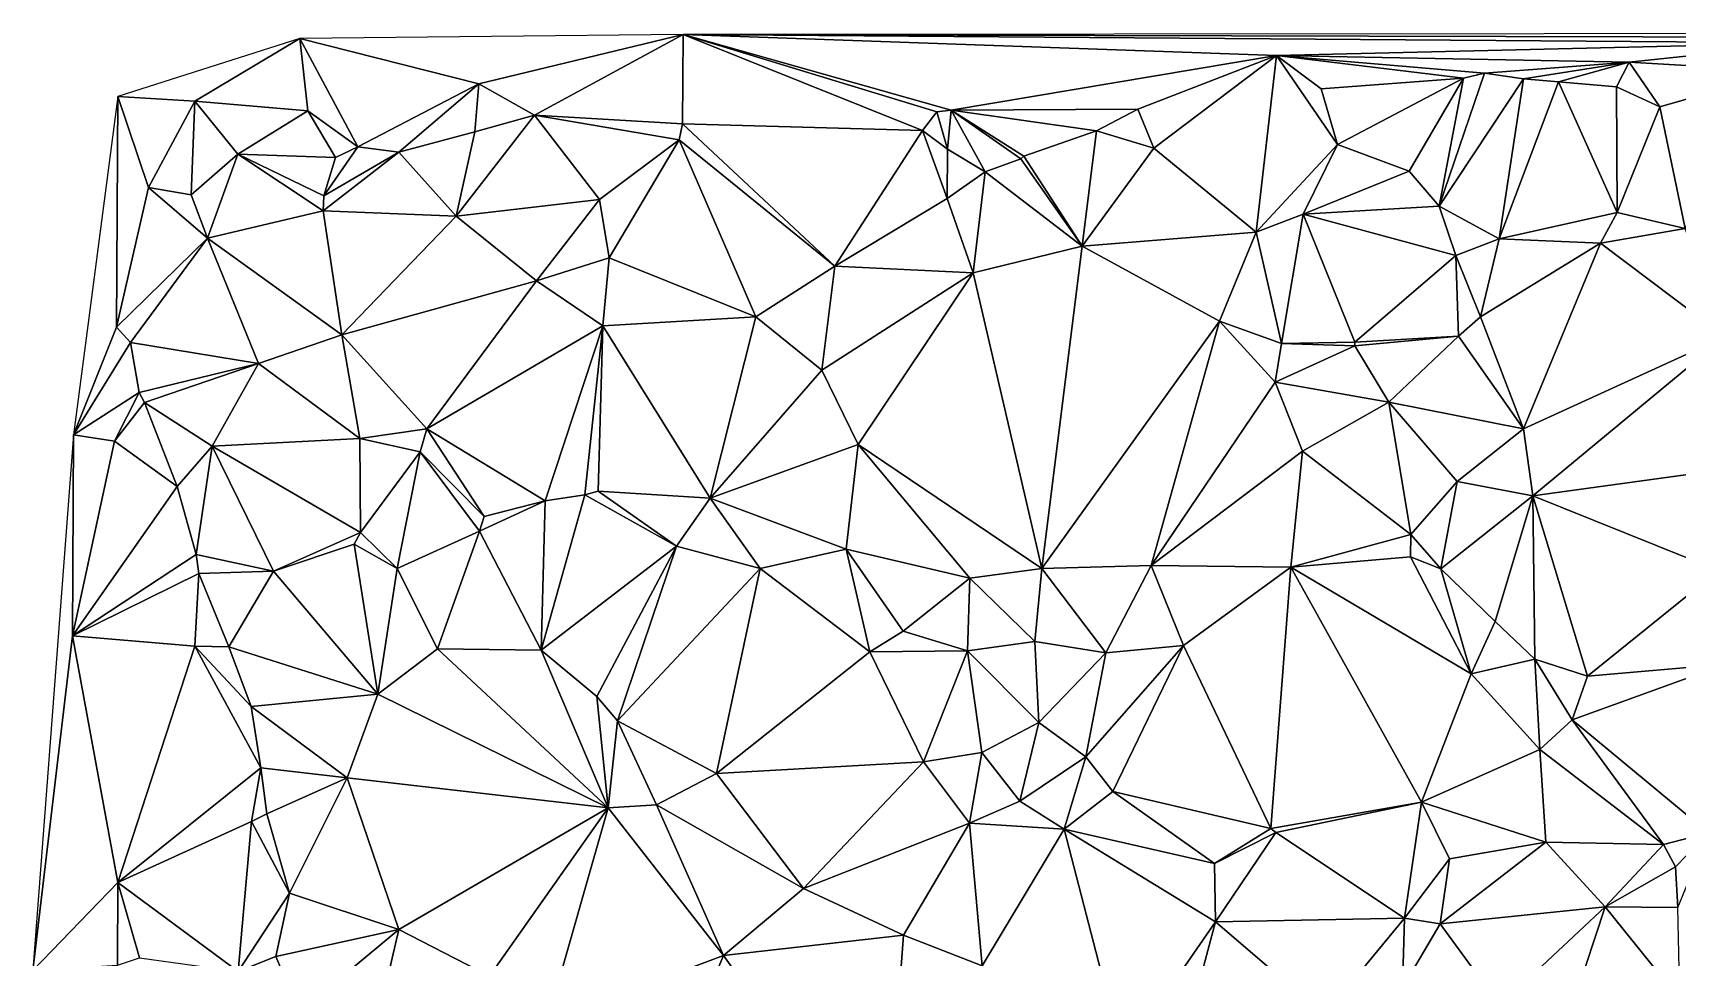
# Model space of a CAD drawing. Header units: metres. Extents: x -15 to 15, y -15 to 14.9.
# Drawn here: x -14.93 to -3.35, y 8.42 to 14.93 of the extents above; entities that cross this region are included whole.
import ezdxf

# ---------------------------------------------------------------- set-up
doc = ezdxf.new("R2010")
doc.units = ezdxf.units.M
doc.layers.add('STREET_MESH', color=7, linetype='Continuous')

msp = doc.modelspace()

# ---------------------------------------------------------------- linework, layer by layer
at = {"layer": 'STREET_MESH'}
for points in [[(-13.789, 14.453), (-13.049, 14.893), (-14.331, 14.486)], [(-13.789, 14.453), (-12.994, 14.383), (-13.049, 14.893)], [(-11.789, 14.575), (-10.348, 14.921), (-13.049, 14.893)], [(-12.994, 14.383), (-12.64, 14.131), (-13.049, 14.893)], [(-12.64, 14.131), (-11.789, 14.575), (-13.049, 14.893)], [(-11.789, 14.575), (-11.395, 14.353), (-10.348, 14.921)], [(-11.395, 14.353), (-10.352, 14.293), (-10.348, 14.921)], [(-10.352, 14.293), (-8.662, 14.245), (-10.348, 14.921)], [(4.82, 14.933), (-10.348, 14.921), (-0.688, 14.899)], [(-10.348, 14.921), (-2.397, 14.862), (-0.688, 14.899)], [(-2.397, 14.862), (-10.348, 14.921), (-6.167, 14.775)], [(-10.348, 14.921), (-8.461, 14.389), (-6.167, 14.775)], [(-8.561, 14.378), (-8.461, 14.389), (-10.348, 14.921)], [(-8.662, 14.245), (-8.561, 14.378), (-10.348, 14.921)], [(-3.682, 14.727), (-2.397, 14.862), (-6.167, 14.775)], [(-2.594, 14.663), (-2.397, 14.862), (-3.682, 14.727)], [(-8.461, 14.389), (-7.145, 14.396), (-6.167, 14.775)], [(-7.145, 14.396), (-7.032, 14.121), (-6.167, 14.775)], [(-7.032, 14.121), (-6.312, 13.529), (-6.167, 14.775)], [(-6.312, 13.529), (-5.739, 14.146), (-6.167, 14.775)], [(-5.739, 14.146), (-5.854, 14.539), (-6.167, 14.775)], [(-5.854, 14.539), (-4.85, 14.615), (-6.167, 14.775)], [(-4.702, 14.649), (-3.682, 14.727), (-6.167, 14.775)], [(-4.85, 14.615), (-4.702, 14.649), (-6.167, 14.775)], [(-4.702, 14.649), (-4.427, 14.609), (-3.682, 14.727)], [(-4.427, 14.609), (-4.18, 14.589), (-3.682, 14.727)], [(-4.18, 14.589), (-3.772, 14.552), (-3.682, 14.727)], [(-3.772, 14.552), (-3.467, 14.413), (-3.682, 14.727)], [(-3.467, 14.413), (-2.594, 14.663), (-3.682, 14.727)], [(-4.85, 14.615), (-5.854, 14.539), (-5.739, 14.146)], [(-5.234, 13.958), (-4.85, 14.615), (-5.739, 14.146)], [(-4.85, 14.615), (-5.234, 13.958), (-5.021, 13.712)], [(-4.427, 14.609), (-4.702, 14.649), (-5.021, 13.712)], [(-4.702, 14.649), (-4.85, 14.615), (-5.021, 13.712)], [(-4.598, 13.483), (-4.427, 14.609), (-5.021, 13.712)], [(-4.598, 13.483), (-4.18, 14.589), (-4.427, 14.609)], [(-2.594, 14.663), (-3.467, 14.413), (-3.288, 13.556)], [(-14.644, 12.102), (-14.341, 12.859), (-14.331, 14.486)], [(-14.341, 12.859), (-14.116, 13.843), (-14.331, 14.486)], [(-14.116, 13.843), (-13.789, 14.453), (-14.331, 14.486)], [(-12.64, 14.131), (-12.351, 14.094), (-11.789, 14.575)], [(-12.351, 14.094), (-11.816, 14.235), (-11.789, 14.575)], [(-11.816, 14.235), (-11.395, 14.353), (-11.789, 14.575)], [(-4.18, 14.589), (-4.598, 13.483), (-3.768, 13.669)], [(-3.772, 14.552), (-4.18, 14.589), (-3.768, 13.669)], [(-3.467, 14.413), (-3.772, 14.552), (-3.768, 13.669)], [(-14.116, 13.843), (-13.816, 13.793), (-13.789, 14.453)], [(-13.789, 14.453), (-13.816, 13.793), (-13.486, 14.079)], [(-12.994, 14.383), (-13.789, 14.453), (-13.486, 14.079)], [(-12.797, 14.056), (-12.994, 14.383), (-13.486, 14.079)], [(-12.797, 14.056), (-12.64, 14.131), (-12.994, 14.383)], [(-8.662, 14.245), (-8.486, 14.113), (-8.561, 14.378)], [(-8.486, 14.113), (-8.461, 14.389), (-8.561, 14.378)], [(-8.22, 13.955), (-8.461, 14.389), (-8.486, 14.113)], [(-8.461, 14.389), (-7.436, 14.243), (-7.145, 14.396)], [(-8.461, 14.389), (-8.22, 13.955), (-7.97, 14.047)], [(-7.947, 14.064), (-8.461, 14.389), (-7.97, 14.047)], [(-7.947, 14.064), (-7.436, 14.243), (-8.461, 14.389)], [(-7.145, 14.396), (-7.436, 14.243), (-7.032, 14.121)], [(-3.467, 14.413), (-3.768, 13.669), (-3.288, 13.556)], [(-10.938, 13.76), (-11.395, 14.353), (-11.948, 13.641)], [(-11.395, 14.353), (-11.816, 14.235), (-11.948, 13.641)], [(-10.376, 14.179), (-11.395, 14.353), (-10.938, 13.76)], [(-10.352, 14.293), (-11.395, 14.353), (-10.376, 14.179)], [(-9.279, 13.289), (-10.352, 14.293), (-10.376, 14.179)], [(-9.279, 13.289), (-8.662, 14.245), (-10.352, 14.293)], [(-11.816, 14.235), (-12.351, 14.094), (-11.948, 13.641)], [(-10.87, 13.349), (-10.376, 14.179), (-10.938, 13.76)], [(-10.376, 14.179), (-10.87, 13.349), (-9.837, 12.932)], [(-9.279, 13.289), (-10.376, 14.179), (-9.837, 12.932)], [(-8.662, 14.245), (-9.279, 13.289), (-8.489, 13.766)], [(-8.486, 14.113), (-8.662, 14.245), (-8.489, 13.766)], [(-7.436, 14.243), (-7.947, 14.064), (-7.536, 13.43)], [(-7.436, 14.243), (-7.536, 13.43), (-7.032, 14.121)], [(-5.739, 14.146), (-6.312, 13.529), (-5.981, 13.656)], [(-5.234, 13.958), (-5.739, 14.146), (-5.981, 13.656)], [(-13.816, 13.793), (-13.701, 13.486), (-13.486, 14.079)], [(-13.701, 13.486), (-12.884, 13.68), (-13.486, 14.079)], [(-12.884, 13.68), (-12.88, 13.786), (-13.486, 14.079)], [(-12.88, 13.786), (-12.797, 14.056), (-13.486, 14.079)], [(-12.351, 14.094), (-12.884, 13.68), (-11.948, 13.641)], [(-12.351, 14.094), (-12.88, 13.786), (-12.884, 13.68)], [(-12.88, 13.786), (-12.64, 14.131), (-12.797, 14.056)], [(-12.64, 14.131), (-12.88, 13.786), (-12.351, 14.094)], [(-8.22, 13.955), (-8.486, 14.113), (-8.489, 13.766)], [(-8.22, 13.955), (-7.536, 13.43), (-7.97, 14.047)], [(-7.536, 13.43), (-7.947, 14.064), (-7.97, 14.047)], [(-7.536, 13.43), (-6.312, 13.529), (-7.032, 14.121)], [(-8.22, 13.955), (-8.489, 13.766), (-8.306, 13.243)], [(-7.536, 13.43), (-8.22, 13.955), (-8.306, 13.243)], [(-5.021, 13.712), (-5.234, 13.958), (-5.981, 13.656)], [(-13.701, 13.486), (-14.116, 13.843), (-14.341, 12.859)], [(-13.701, 13.486), (-13.816, 13.793), (-14.116, 13.843)], [(-12.884, 13.68), (-13.701, 13.486), (-12.753, 12.807)], [(-11.948, 13.641), (-12.884, 13.68), (-12.753, 12.807)], [(-11.382, 13.187), (-10.938, 13.76), (-11.948, 13.641)], [(-11.382, 13.187), (-10.87, 13.349), (-10.938, 13.76)], [(-8.489, 13.766), (-9.279, 13.289), (-8.306, 13.243)], [(-4.904, 13.366), (-5.021, 13.712), (-5.981, 13.656)], [(-4.904, 13.366), (-4.598, 13.483), (-5.021, 13.712)], [(-11.382, 13.187), (-11.948, 13.641), (-12.753, 12.807)], [(-5.981, 13.656), (-6.312, 13.529), (-6.132, 12.746)], [(-5.615, 12.754), (-5.981, 13.656), (-6.132, 12.746)], [(-4.904, 13.366), (-5.981, 13.656), (-5.615, 12.754)], [(-4.598, 13.483), (-3.885, 13.451), (-3.768, 13.669)], [(-3.768, 13.669), (-3.885, 13.451), (-3.288, 13.556)], [(-3.885, 13.451), (-3.009, 12.793), (-3.288, 13.556)], [(-14.242, 12.752), (-13.701, 13.486), (-14.341, 12.859)], [(-13.701, 13.486), (-14.242, 12.752), (-13.34, 12.605)], [(-13.701, 13.486), (-13.34, 12.605), (-12.753, 12.807)], [(-6.312, 13.529), (-7.536, 13.43), (-6.569, 12.903)], [(-6.312, 13.529), (-6.569, 12.903), (-6.132, 12.746)], [(-4.598, 13.483), (-4.904, 13.366), (-4.731, 12.932)], [(-3.885, 13.451), (-4.598, 13.483), (-4.731, 12.932)], [(-3.885, 13.451), (-4.731, 12.932), (-4.427, 12.143)], [(-3.009, 12.793), (-3.885, 13.451), (-4.427, 12.143)], [(-10.87, 13.349), (-11.382, 13.187), (-10.914, 12.869)], [(-10.87, 13.349), (-10.914, 12.869), (-9.837, 12.932)], [(-7.821, 11.159), (-7.536, 13.43), (-8.306, 13.243)], [(-7.536, 13.43), (-7.821, 11.159), (-6.569, 12.903)], [(-4.886, 12.796), (-4.904, 13.366), (-5.615, 12.754)], [(-4.904, 13.366), (-4.886, 12.796), (-4.731, 12.932)], [(-9.371, 12.557), (-9.279, 13.289), (-9.837, 12.932)], [(-8.306, 13.243), (-9.279, 13.289), (-9.371, 12.557)], [(-8.306, 13.243), (-9.371, 12.557), (-9.116, 12.033)], [(-7.821, 11.159), (-8.306, 13.243), (-9.116, 12.033)], [(-12.155, 12.145), (-11.382, 13.187), (-12.753, 12.807)], [(-11.382, 13.187), (-12.155, 12.145), (-10.914, 12.869)], [(-12.155, 12.145), (-11.321, 11.636), (-10.914, 12.869)], [(-11.321, 11.636), (-11.041, 11.678), (-10.914, 12.869)], [(-11.041, 11.678), (-10.948, 11.704), (-10.914, 12.869)], [(-10.948, 11.704), (-10.157, 11.656), (-10.914, 12.869)], [(-10.914, 12.869), (-10.157, 11.656), (-9.837, 12.932)], [(-10.157, 11.656), (-9.371, 12.557), (-9.837, 12.932)], [(-6.569, 12.903), (-7.821, 11.159), (-7.05, 11.182)], [(-6.569, 12.903), (-7.05, 11.182), (-6.178, 12.473)], [(-6.569, 12.903), (-6.178, 12.473), (-6.132, 12.746)], [(-4.731, 12.932), (-4.886, 12.796), (-4.427, 12.143)], [(-14.242, 12.752), (-14.341, 12.859), (-14.644, 12.102)], [(-14.182, 12.401), (-14.242, 12.752), (-14.644, 12.102)], [(-14.242, 12.752), (-14.182, 12.401), (-13.34, 12.605)], [(-13.34, 12.605), (-12.627, 12.077), (-12.753, 12.807)], [(-12.627, 12.077), (-12.155, 12.145), (-12.753, 12.807)], [(-6.178, 12.473), (-5.617, 12.728), (-6.132, 12.746)], [(-5.617, 12.728), (-5.615, 12.754), (-6.132, 12.746)], [(-4.886, 12.796), (-5.617, 12.728), (-5.377, 12.332)], [(-5.617, 12.728), (-4.886, 12.796), (-5.615, 12.754)], [(-4.427, 12.143), (-4.886, 12.796), (-5.377, 12.332)], [(-4.361, 11.672), (-3.009, 12.793), (-4.427, 12.143)], [(-4.361, 11.672), (-2.57, 11.918), (-3.009, 12.793)], [(-5.617, 12.728), (-6.178, 12.473), (-5.377, 12.332)], [(-14.182, 12.401), (-14.144, 12.329), (-13.34, 12.605)], [(-14.144, 12.329), (-13.667, 12.021), (-13.34, 12.605)], [(-13.667, 12.021), (-12.627, 12.077), (-13.34, 12.605)], [(-9.371, 12.557), (-10.157, 11.656), (-9.116, 12.033)], [(-14.182, 12.401), (-14.644, 12.102), (-14.354, 12.057)], [(-14.144, 12.329), (-14.182, 12.401), (-14.354, 12.057)], [(-6.178, 12.473), (-7.05, 11.182), (-5.984, 11.987)], [(-6.178, 12.473), (-5.984, 11.987), (-5.377, 12.332)], [(-13.913, 11.738), (-14.144, 12.329), (-14.354, 12.057)], [(-13.667, 12.021), (-14.144, 12.329), (-13.913, 11.738)], [(-5.984, 11.987), (-5.222, 11.4), (-5.377, 12.332)], [(-4.895, 11.772), (-4.427, 12.143), (-5.377, 12.332)], [(-5.222, 11.4), (-4.895, 11.772), (-5.377, 12.332)], [(-14.644, 12.102), (-14.93, 8.328), (-14.65, 10.685)], [(-14.354, 12.057), (-14.644, 12.102), (-14.65, 10.685)], [(-13.913, 11.738), (-14.354, 12.057), (-14.65, 10.685)], [(-12.621, 11.413), (-12.627, 12.077), (-13.667, 12.021)], [(-12.627, 12.077), (-12.202, 11.981), (-12.155, 12.145)], [(-12.621, 11.413), (-12.202, 11.981), (-12.627, 12.077)], [(-12.202, 11.981), (-11.75, 11.527), (-12.155, 12.145)], [(-11.75, 11.527), (-11.321, 11.636), (-12.155, 12.145)], [(-4.361, 11.672), (-4.427, 12.143), (-4.895, 11.772)], [(-13.779, 11.258), (-13.667, 12.021), (-13.913, 11.738)], [(-13.236, 11.141), (-13.667, 12.021), (-13.779, 11.258)], [(-13.236, 11.141), (-12.621, 11.413), (-13.667, 12.021)], [(-12.621, 11.413), (-12.363, 11.16), (-12.202, 11.981)], [(-12.202, 11.981), (-12.363, 11.16), (-11.784, 11.422)], [(-11.75, 11.527), (-12.202, 11.981), (-11.784, 11.422)], [(-9.116, 12.033), (-10.157, 11.656), (-9.2, 11.297)], [(-8.329, 11.093), (-9.116, 12.033), (-9.2, 11.297)], [(-8.329, 11.093), (-7.821, 11.159), (-9.116, 12.033)], [(-7.05, 11.182), (-6.067, 11.169), (-5.984, 11.987)], [(-6.067, 11.169), (-5.222, 11.4), (-5.984, 11.987)], [(-2.57, 11.918), (-4.361, 11.672), (-3.054, 11.146)], [(-13.779, 11.258), (-13.913, 11.738), (-14.65, 10.685)], [(-10.948, 11.704), (-11.041, 11.678), (-10.395, 11.317)], [(-10.157, 11.656), (-10.948, 11.704), (-10.395, 11.317)], [(-5.222, 11.4), (-5.009, 11.157), (-4.895, 11.772)], [(-5.009, 11.157), (-4.361, 11.672), (-4.895, 11.772)], [(-11.321, 11.636), (-11.784, 11.422), (-11.349, 10.584)], [(-11.321, 11.636), (-11.75, 11.527), (-11.784, 11.422)], [(-10.395, 11.317), (-11.041, 11.678), (-11.349, 10.584)], [(-11.041, 11.678), (-11.321, 11.636), (-11.349, 10.584)], [(-10.157, 11.656), (-10.395, 11.317), (-9.806, 11.161)], [(-10.157, 11.656), (-9.806, 11.161), (-9.2, 11.297)], [(-4.361, 11.672), (-5.009, 11.157), (-4.626, 10.786)], [(-4.348, 10.521), (-4.361, 11.672), (-4.626, 10.786)], [(-3.054, 11.146), (-4.361, 11.672), (-3.977, 10.401)], [(-4.361, 11.672), (-4.348, 10.521), (-3.977, 10.401)], [(-12.621, 11.413), (-13.236, 11.141), (-12.666, 11.331)], [(-12.363, 11.16), (-12.621, 11.413), (-12.666, 11.331)], [(-11.784, 11.422), (-12.363, 11.16), (-12.079, 10.595)], [(-11.784, 11.422), (-12.079, 10.595), (-11.349, 10.584)], [(-5.224, 11.242), (-5.222, 11.4), (-6.067, 11.169)], [(-5.009, 11.157), (-5.222, 11.4), (-5.224, 11.242)], [(-13.779, 11.258), (-14.65, 10.685), (-13.762, 11.124)], [(-13.236, 11.141), (-13.779, 11.258), (-13.762, 11.124)], [(-13.236, 11.141), (-12.5, 10.276), (-12.666, 11.331)], [(-12.5, 10.276), (-12.363, 11.16), (-12.666, 11.331)], [(-10.957, 10.258), (-10.395, 11.317), (-11.349, 10.584)], [(-10.811, 10.088), (-10.395, 11.317), (-10.957, 10.258)], [(-10.395, 11.317), (-10.811, 10.088), (-9.806, 11.161)], [(-9.806, 11.161), (-9.034, 10.574), (-9.2, 11.297)], [(-9.034, 10.574), (-8.798, 10.719), (-9.2, 11.297)], [(-8.798, 10.719), (-8.329, 11.093), (-9.2, 11.297)], [(-4.797, 10.417), (-5.224, 11.242), (-6.067, 11.169)], [(-4.797, 10.417), (-5.009, 11.157), (-5.224, 11.242)], [(-14.65, 10.685), (-13.789, 10.613), (-13.762, 11.124)], [(-13.789, 10.613), (-13.549, 10.609), (-13.762, 11.124)], [(-13.549, 10.609), (-13.236, 11.141), (-13.762, 11.124)], [(-13.236, 11.141), (-13.549, 10.609), (-12.5, 10.276)], [(-12.079, 10.595), (-12.363, 11.16), (-12.5, 10.276)], [(-9.806, 11.161), (-10.811, 10.088), (-10.113, 9.717)], [(-9.034, 10.574), (-9.806, 11.161), (-10.113, 9.717)], [(-7.821, 11.159), (-8.329, 11.093), (-7.871, 10.646)], [(-7.821, 11.159), (-7.871, 10.646), (-7.371, 10.567)], [(-7.05, 11.182), (-7.821, 11.159), (-7.371, 10.567)], [(-6.822, 10.618), (-7.05, 11.182), (-7.371, 10.567)], [(-7.05, 11.182), (-6.822, 10.618), (-6.067, 11.169)], [(-6.822, 10.618), (-6.207, 9.329), (-6.067, 11.169)], [(-6.207, 9.329), (-5.145, 9.514), (-6.067, 11.169)], [(-5.145, 9.514), (-4.797, 10.417), (-6.067, 11.169)], [(-5.009, 11.157), (-4.797, 10.417), (-4.626, 10.786)], [(-3.002, 10.486), (-3.054, 11.146), (-3.977, 10.401)], [(-8.329, 11.093), (-8.798, 10.719), (-8.344, 10.579)], [(-7.871, 10.646), (-8.329, 11.093), (-8.344, 10.579)], [(-4.797, 10.417), (-4.348, 10.521), (-4.626, 10.786)], [(-14.93, 8.328), (-14.331, 8.947), (-14.65, 10.685)], [(-14.331, 8.947), (-13.789, 10.613), (-14.65, 10.685)], [(-8.798, 10.719), (-9.034, 10.574), (-8.344, 10.579)], [(-14.331, 8.947), (-13.325, 9.756), (-13.789, 10.613)], [(-13.393, 10.189), (-13.549, 10.609), (-13.789, 10.613)], [(-13.325, 9.756), (-13.393, 10.189), (-13.789, 10.613)], [(-13.549, 10.609), (-13.393, 10.189), (-12.5, 10.276)], [(-12.079, 10.595), (-12.5, 10.276), (-10.876, 9.475)], [(-11.349, 10.584), (-12.079, 10.595), (-10.876, 9.475)], [(-10.957, 10.258), (-11.349, 10.584), (-10.876, 9.475)], [(-8.654, 9.798), (-9.034, 10.574), (-10.113, 9.717)], [(-9.034, 10.574), (-8.654, 9.798), (-8.344, 10.579)], [(-8.654, 9.798), (-8.243, 9.864), (-8.344, 10.579)], [(-7.843, 10.075), (-7.871, 10.646), (-8.344, 10.579)], [(-8.243, 9.864), (-7.843, 10.075), (-8.344, 10.579)], [(-7.371, 10.567), (-7.871, 10.646), (-7.843, 10.075)], [(-7.512, 9.834), (-7.371, 10.567), (-7.843, 10.075)], [(-7.512, 9.834), (-6.822, 10.618), (-7.371, 10.567)], [(-7.512, 9.834), (-7.322, 9.589), (-6.822, 10.618)], [(-6.822, 10.618), (-7.322, 9.589), (-6.207, 9.329)], [(-4.797, 10.417), (-4.312, 9.886), (-4.348, 10.521)], [(-4.348, 10.521), (-4.085, 10.093), (-3.977, 10.401)], [(-4.312, 9.886), (-4.085, 10.093), (-4.348, 10.521)], [(-4.085, 10.093), (-3.002, 10.486), (-3.977, 10.401)], [(-3.002, 10.486), (-4.085, 10.093), (-3.125, 9.299)], [(-4.312, 9.886), (-4.797, 10.417), (-5.145, 9.514)], [(-13.393, 10.189), (-12.715, 9.686), (-12.5, 10.276)], [(-12.5, 10.276), (-12.715, 9.686), (-10.876, 9.475)], [(-10.811, 10.088), (-10.957, 10.258), (-10.876, 9.475)], [(-12.715, 9.686), (-13.393, 10.189), (-13.325, 9.756)], [(-10.536, 9.496), (-10.811, 10.088), (-10.876, 9.475)], [(-10.811, 10.088), (-10.536, 9.496), (-10.113, 9.717)], [(-4.085, 10.093), (-4.312, 9.886), (-3.441, 9.217)], [(-4.085, 10.093), (-3.441, 9.217), (-3.125, 9.299)], [(-8.243, 9.864), (-7.977, 9.521), (-7.843, 10.075)], [(-7.977, 9.521), (-7.512, 9.834), (-7.843, 10.075)], [(-8.331, 9.367), (-8.243, 9.864), (-8.654, 9.798)], [(-8.331, 9.367), (-7.977, 9.521), (-8.243, 9.864)], [(-4.269, 9.232), (-4.312, 9.886), (-5.145, 9.514)], [(-3.441, 9.217), (-4.312, 9.886), (-4.269, 9.232)], [(-13.325, 9.756), (-14.331, 8.947), (-13.391, 9.379)], [(-13.282, 9.433), (-13.325, 9.756), (-13.391, 9.379)], [(-13.282, 9.433), (-12.715, 9.686), (-13.325, 9.756)], [(-9.501, 8.906), (-8.654, 9.798), (-10.113, 9.717)], [(-9.501, 8.906), (-8.331, 9.367), (-8.654, 9.798)], [(-7.512, 9.834), (-7.977, 9.521), (-7.663, 9.324)], [(-7.322, 9.589), (-7.512, 9.834), (-7.663, 9.324)], [(-13.282, 9.433), (-13.121, 8.873), (-12.715, 9.686)], [(-12.715, 9.686), (-13.121, 8.873), (-12.351, 8.617)], [(-12.715, 9.686), (-12.351, 8.617), (-10.876, 9.475)], [(-10.536, 9.496), (-9.501, 8.906), (-10.113, 9.717)], [(-7.977, 9.521), (-8.331, 9.367), (-7.663, 9.324)], [(-7.322, 9.589), (-7.663, 9.324), (-6.604, 9.081)], [(-7.322, 9.589), (-6.604, 9.081), (-6.207, 9.329)], [(-5.145, 9.514), (-6.207, 9.329), (-6.173, 9.3)], [(-5.267, 8.698), (-5.145, 9.514), (-6.173, 9.3)], [(-5.267, 8.698), (-4.95, 9.116), (-5.145, 9.514)], [(-4.95, 9.116), (-4.269, 9.232), (-5.145, 9.514)], [(-13.121, 8.873), (-13.282, 9.433), (-13.391, 9.379)], [(-12.351, 8.617), (-11.714, 8.288), (-10.876, 9.475)], [(-11.714, 8.288), (-11.307, 7.97), (-10.876, 9.475)], [(-11.307, 7.97), (-10.065, 8.433), (-10.876, 9.475)], [(-10.065, 8.433), (-10.536, 9.496), (-10.876, 9.475)], [(-10.065, 8.433), (-9.501, 8.906), (-10.536, 9.496)], [(-14.331, 8.947), (-13.484, 8.321), (-13.391, 9.379)], [(-13.484, 8.321), (-13.121, 8.873), (-13.391, 9.379)], [(-8.795, 8.578), (-8.331, 9.367), (-9.501, 8.906)], [(-8.331, 9.367), (-8.795, 8.578), (-8.241, 8.362)], [(-7.663, 9.324), (-8.331, 9.367), (-8.241, 8.362)], [(-7.663, 9.324), (-8.241, 8.362), (-7.25, 7.726)], [(-7.663, 9.324), (-7.25, 7.726), (-6.598, 8.67)], [(-6.604, 9.081), (-7.663, 9.324), (-6.598, 8.67)], [(-6.207, 9.329), (-6.604, 9.081), (-6.173, 9.3)], [(-6.604, 9.081), (-6.598, 8.67), (-6.173, 9.3)], [(-6.598, 8.67), (-5.267, 8.698), (-6.173, 9.3)], [(-3.441, 9.217), (-3.357, 9.058), (-3.125, 9.299)], [(-3.357, 9.058), (-3.341, 8.772), (-3.125, 9.299)], [(-3.852, 8.776), (-4.269, 9.232), (-5.015, 8.657)], [(-4.269, 9.232), (-4.95, 9.116), (-5.015, 8.657)], [(-3.441, 9.217), (-4.269, 9.232), (-3.852, 8.776)], [(-3.357, 9.058), (-3.441, 9.217), (-3.852, 8.776)], [(-4.95, 9.116), (-5.267, 8.698), (-5.015, 8.657)], [(-3.357, 9.058), (-3.852, 8.776), (-3.341, 8.772)], [(-14.93, 8.328), (-14.334, 8.366), (-14.331, 8.947)], [(-14.334, 8.366), (-14.178, 8.418), (-14.331, 8.947)], [(-14.178, 8.418), (-13.484, 8.321), (-14.331, 8.947)], [(-13.484, 8.321), (-13.218, 8.427), (-13.121, 8.873)], [(-13.121, 8.873), (-13.218, 8.427), (-12.351, 8.617)], [(-8.795, 8.578), (-9.501, 8.906), (-10.065, 8.433)], [(-5.83, 8.014), (-5.267, 8.698), (-6.598, 8.67)], [(-5.267, 8.698), (-5.83, 8.014), (-5.279, 8.205)], [(-5.267, 8.698), (-5.279, 8.205), (-5.015, 8.657)], [(-4.594, 8.082), (-3.852, 8.776), (-5.015, 8.657)], [(-4.594, 8.082), (-4.134, 7.923), (-3.852, 8.776)], [(-4.134, 7.923), (-3.326, 8.123), (-3.852, 8.776)], [(-3.852, 8.776), (-3.326, 8.123), (-3.341, 8.772)], [(-13.218, 8.427), (-13.051, 8.035), (-12.351, 8.617)], [(-13.051, 8.035), (-12.533, 7.84), (-12.351, 8.617)], [(-12.533, 7.84), (-11.714, 8.288), (-12.351, 8.617)], [(-8.925, 6.835), (-8.795, 8.578), (-10.065, 8.433)], [(-8.795, 8.578), (-8.925, 6.835), (-8.241, 8.362)], [(-6.598, 8.67), (-7.25, 7.726), (-6.813, 7.863)], [(-5.83, 8.014), (-6.598, 8.67), (-6.813, 7.863)], [(-5.279, 8.205), (-4.594, 8.082), (-5.015, 8.657)], [(-13.218, 8.427), (-13.484, 8.321), (-13.051, 8.035)], [(-10.065, 8.433), (-11.307, 7.97), (-10.589, 7.195)], [(-8.925, 6.835), (-10.065, 8.433), (-10.589, 7.195)]]:
    msp.add_3dface(points, dxfattribs=at)

doc.saveas('drawing.dxf')
